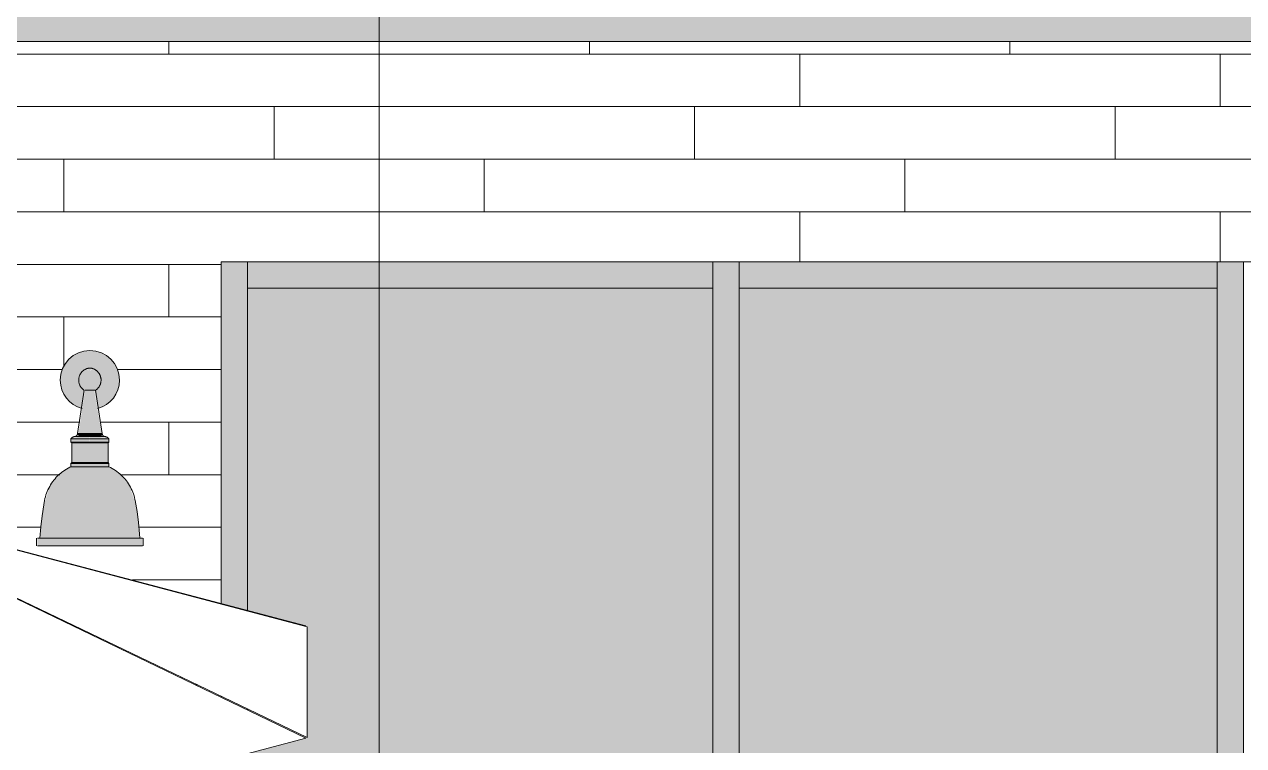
# Model space of a CAD drawing. Header units: inches. Extents: x 9594 to 15314, y -314 to 660.
# Drawn here: x 11149.6 to 11242.4, y 56.2 to 111.1 of the extents above; entities that cross this region are included whole.
import ezdxf

# ---------------------------------------------------------------- set-up
doc = ezdxf.new("R2010")
doc.units = ezdxf.units.IN
doc.header["$MEASUREMENT"] = 0
for name, color, linetype, lineweight in [('A-GLAZ-CURT', 52, 'Continuous', 9), ('A-GLAZ-CWMG', 51, 'Continuous', 9), ('A-WALL-9', 113, 'Continuous', 9), ('A-WALL-PATT-4', 111, 'Continuous', 9), ('E-LITE-EQPM', 33, 'Continuous', 9), ('G-ANNO-SYMB-2', 111, 'Continuous', 9), ('G-IMPT', 8, 'Continuous', 9), ('I-FURN', 30, 'Continuous', 9)]:
    doc.layers.add(name, color=color, linetype=linetype, lineweight=lineweight)

# ---------------------------------------------------------------- blocks, each defined once
blk = doc.blocks.new('Outdoor Table01 - 02ZUTB01_dwg-V106-BUILDING SECTION - EAST_WEST - LOOKING SOUTH2')
at = {"layer": 'G-IMPT'}
for p, q in [((11132.136, 75.5), (11171.136, 56.819)), ((11132.136, 75.5), (11171.136, 65.238)), ((11132.136, 75.5), (11171.027, 65.308)), ((11132.136, 75.5), (11171.027, 56.749)), ((11171.027, 65.308), (11148.399, 71.261)), ((11171.136, 56.819), (11171.136, 65.238)), ((11148.399, 50.796), (11171.027, 56.749))]:
    blk.add_line(p, q, dxfattribs=at)
blk = doc.blocks.new('Outdoor Table01 - Outdoor Table01-2525492-BUILDING SECTION - EAST_WEST - LOOKING SOUTH2')
blk.add_blockref('Outdoor Table01 - 02ZUTB01_dwg-V106-BUILDING SECTION - EAST_WEST - LOOKING SOUTH2', (0, 0))
blk = doc.blocks.new('Outdoor Table01 - 02ZUTB01_dwg-V107-BUILDING SECTION - EAST_WEST - LOOKING SOUTH2')
at = {"layer": 'G-IMPT'}
blk.add_line((11161.536, 61.325), (11161.536, 61.417), dxfattribs=at)
blk = doc.blocks.new('Outdoor Table01 - Outdoor Table01-V108-BUILDING SECTION - EAST_WEST - LOOKING SOUTH2')
blk.add_blockref('Outdoor Table01 - 02ZUTB01_dwg-V107-BUILDING SECTION - EAST_WEST - LOOKING SOUTH2', (0, 0))
blk = doc.blocks.new('Rectangular Mullion - 2_ x 4_ rectangular-1900516-BUILDING SECTION - EAST_WEST - LOOKING SOUTH2')
at = {"layer": 'A-GLAZ-CWMG'}
blk.add_hatch(color=256, dxfattribs=at).paths.add_polyline_path([(11201.989, 91), (11201.989, 93), (11166.589, 93), (11166.589, 91), (11197.964, 91)], flags=0)
for p, q in [((11166.589, 91), (11166.589, 93)), ((11201.989, 93), (11201.989, 91)), ((11201.989, 91), (11166.589, 91))]:
    blk.add_line(p, q, dxfattribs=at)
blk = doc.blocks.new('Rectangular Mullion - 2_ x 4_ rectangular-V111-BUILDING SECTION - EAST_WEST - LOOKING SOUTH2')
at = {"layer": 'A-GLAZ-CWMG'}
h = blk.add_hatch(color=256, dxfattribs=at)
h.paths.add_polyline_path([(11164.589, 1), (11166.589, 1), (11166.589, 18.502), (11164.589, 18.582), (11164.589, 5.546)], flags=0)
h.paths.add_polyline_path([(11166.589, 19.502), (11166.589, 55.582), (11164.589, 55.056), (11164.589, 19.582), (11165.672, 19.538)], flags=0)
h.paths.add_polyline_path([(11166.589, 58.889), (11166.589, 58.996), (11164.589, 59.954), (11164.589, 59.853)], flags=0)
h.paths.add_polyline_path([(11166.589, 66.435), (11166.589, 66.471), (11164.589, 66.961)], flags=0)
h.paths.add_polyline_path([(11166.589, 66.475), (11166.589, 93), (11164.589, 93), (11164.589, 67.001)], flags=0)
for p, q in [((11166.589, 93), (11166.589, 66.435)), ((11166.589, 58.996), (11166.589, 58.889))]:
    blk.add_line(p, q, dxfattribs=at)
blk = doc.blocks.new('System Panel - Glazed-2441822-BUILDING SECTION - EAST_WEST - LOOKING SOUTH2')
at = {"layer": 'A-GLAZ-CURT'}
blk.add_hatch(color=256, dxfattribs=at).paths.add_polyline_path([(11240.389, 2), (11240.389, 91), (11203.989, 91), (11203.989, 2)], flags=0)
blk = doc.blocks.new('Rectangular Mullion - 2_ x 4_ rectangular-V112-BUILDING SECTION - EAST_WEST - LOOKING SOUTH2')
at = {"layer": 'A-GLAZ-CWMG'}
blk.add_hatch(color=256, dxfattribs=at).paths.add_polyline_path([(11201.989, 0), (11203.989, 0), (11203.989, 93), (11201.989, 93), (11201.989, 0.356)], flags=0)
for p, q in [((11201.989, 93), (11201.989, 0)), ((11203.989, 93), (11203.989, 0))]:
    blk.add_line(p, q, dxfattribs=at)
blk = doc.blocks.new('System Panel - Glazed-2441823-BUILDING SECTION - EAST_WEST - LOOKING SOUTH2')
at = {"layer": 'A-GLAZ-CURT'}
h = blk.add_hatch(color=256, dxfattribs=at)
h.paths.add_polyline_path([(11166.589, 2), (11169.108, 2), (11168.636, 17.992), (11167.136, 18.48), (11166.589, 18.48), (11166.589, 3.546)], flags=0)
h.paths.add_polyline_path([(11197.964, 2), (11201.989, 2), (11201.989, 91), (11166.589, 91), (11166.589, 66.475), (11171.136, 65.238), (11171.136, 56.819), (11166.589, 58.996), (11166.589, 58.889), (11171.027, 56.749), (11166.589, 55.582), (11166.589, 19.502), (11167.136, 19.48), (11168.636, 18.83), (11171.358, 27.151), (11171.506, 28), (11173.121, 30.5), (11174.121, 31), (11172.506, 28), (11171.636, 23), (11170.773, 23), (11169.636, 18.83), (11170.083, 2), (11170.136, 2)], flags=0)
blk = doc.blocks.new('Rectangular Mullion - 2_ x 4_ rectangular-V113-BUILDING SECTION - EAST_WEST - LOOKING SOUTH2')
at = {"layer": 'A-GLAZ-CWMG'}
blk.add_hatch(color=256, dxfattribs=at).paths.add_polyline_path([(11203.989, 91), (11240.389, 91), (11240.389, 93), (11203.989, 93), (11203.989, 92)], flags=0)
for p, q in [((11203.989, 91), (11203.989, 93)), ((11240.389, 93), (11240.389, 91)), ((11240.389, 91), (11203.989, 91))]:
    blk.add_line(p, q, dxfattribs=at)
blk = doc.blocks.new('VISA-OW2400-02-SASS - OW2400-L30K-MVOLT-V119-BUILDING SECTION - EAST_WEST - LOOKING SOUTH2')
at = {"layer": 'E-LITE-EQPM'}
h = blk.add_hatch(color=256, dxfattribs=at)
h.paths.add_polyline_path([(11155.181, 81.83), (11155.714, 82.051), (11156.18, 82.409), (11156.538, 82.875), (11156.763, 83.418), (11156.839, 84), (11156.763, 84.582), (11156.538, 85.125), (11156.18, 85.591), (11155.714, 85.949), (11155.172, 86.173), (11154.589, 86.25), (11154.007, 86.173), (11153.464, 85.949), (11152.998, 85.591), (11152.641, 85.125), (11152.416, 84.582), (11152.339, 84), (11152.416, 83.418), (11152.641, 82.875), (11152.998, 82.409), (11153.464, 82.051), (11153.998, 81.83), (11154.205, 83.237), (11153.864, 83.552), (11153.821, 83.676), (11153.801, 83.689), (11153.754, 84.052), (11153.851, 84.318), (11153.86, 84.383), (11153.871, 84.436), (11154.156, 84.713), (11154.272, 84.752), (11154.435, 84.847), (11154.446, 84.786), (11154.506, 84.772), (11154.589, 84.706), (11154.654, 84.773), (11154.598, 84.786), (11154.682, 84.851), (11154.907, 84.734), (11154.826, 84.836), (11155, 84.749), (11155.144, 84.652), (11155.298, 84.461), (11155.409, 84.187), (11155.423, 84.02), (11155.355, 83.661), (11155.298, 83.635), (11155.206, 83.412), (11155.129, 83.353), (11154.956, 83.223), (11155.172, 81.887)], flags=0)
h.paths.add_polyline_path([(11154.589, 84.772), (11154.488, 84.786), (11154.525, 84.871), (11154.589, 84.773)], flags=0)
h = blk.add_hatch(color=256, dxfattribs=at)
h.paths.add_polyline_path([(11154.589, 83.223), (11154.589, 84.706), (11154.435, 84.786), (11154.405, 84.786), (11154.405, 84.842), (11154.278, 84.786), (11154.246, 84.786), (11153.851, 84.412), (11153.851, 84.318), (11153.783, 84.199), (11153.763, 83.974), (11153.821, 83.676), (11153.86, 83.651), (11153.864, 83.538), (11154.223, 83.223), (11154.507, 83.223)], flags=0)
h.paths.add_polyline_path([(11154.589, 84.772), (11154.525, 84.871), (11154.488, 84.786), (11154.586, 84.773)], flags=0)
for points in [[(11154.773, 83.223), (11154.956, 83.223), (11155.275, 83.528), (11155.317, 83.667), (11155.358, 83.669), (11155.423, 83.821), (11155.423, 84.02), (11155.409, 84.187), (11155.298, 84.461), (11155.144, 84.652), (11154.907, 84.807), (11154.866, 84.786), (11154.844, 84.752), (11154.631, 84.836), (11154.589, 84.772), (11154.682, 84.773), (11154.589, 84.666), (11154.589, 83.223), (11154.755, 83.223)], [(11154.484, 79.927), (11154.589, 79.927), (11154.589, 83.223), (11154.223, 83.223), (11153.72, 79.927), (11154.406, 79.927)], [(11154.956, 79.927), (11155.488, 79.927), (11154.923, 83.223), (11154.589, 83.223), (11154.589, 79.927), (11154.907, 79.927)], [(11153.699, 79.744), (11153.814, 79.732), (11153.838, 79.71), (11154.034, 79.718), (11154.245, 79.719), (11154.426, 79.702), (11154.589, 79.734), (11154.589, 79.927), (11153.69, 79.927), (11153.646, 79.815), (11153.72, 79.814)], [(11155.49, 79.702), (11155.49, 79.741), (11155.478, 79.768), (11155.488, 79.805), (11155.579, 79.778), (11155.579, 79.799), (11155.488, 79.927), (11154.589, 79.927), (11154.589, 79.702), (11154.972, 79.712), (11155.169, 79.723), (11155.343, 79.718), (11155.488, 79.702)], [(11153.14, 79.291), (11154.589, 79.291), (11154.579, 79.541), (11153.14, 79.541)], [(11154.223, 77.724), (11154.589, 77.724), (11154.589, 79.224), (11153.208, 79.224), (11153.208, 77.724), (11154.034, 77.724)], [(11153.237, 79.541), (11154.589, 79.541), (11154.582, 79.647), (11154.589, 79.675), (11154.583, 79.702), (11153.59, 79.672), (11153.588, 79.646), (11153.3, 79.619)], [(11153.393, 79.224), (11154.589, 79.224), (11154.574, 79.291), (11153.334, 79.291)], [(11155.28, 79.541), (11155.941, 79.541), (11155.844, 79.638), (11154.589, 79.702), (11154.589, 79.675), (11154.589, 79.647), (11154.589, 79.541), (11155.189, 79.541)], [(11154.603, 79.291), (11156.039, 79.291), (11156.039, 79.541), (11154.589, 79.541), (11154.589, 79.291)], [(11155.225, 79.224), (11155.786, 79.224), (11155.844, 79.291), (11154.589, 79.291), (11154.589, 79.224), (11155.205, 79.224)], [(11155.844, 77.724), (11155.971, 77.724), (11155.971, 79.224), (11154.589, 79.224), (11154.589, 77.724), (11155.786, 77.724)], [(11153.409, 74.845), (11154.589, 74.845), (11154.589, 77.406), (11153.14, 77.406), (11152.256, 76.796), (11151.545, 75.926), (11151.192, 74.845), (11152.954, 74.845)], [(11154.286, 77.406), (11154.589, 77.406), (11154.589, 77.656), (11153.14, 77.616), (11153.14, 77.406), (11154.233, 77.406)], [(11154.092, 77.656), (11154.589, 77.656), (11154.589, 77.724), (11153.393, 77.724), (11153.334, 77.656), (11154.034, 77.656)], [(11155.087, 77.656), (11155.844, 77.656), (11155.786, 77.724), (11154.589, 77.724), (11154.589, 77.656), (11154.956, 77.656)], [(11155.769, 77.406), (11156.039, 77.406), (11156.039, 77.656), (11154.589, 77.616), (11154.589, 77.406), (11155.579, 77.406)], [(11155.769, 74.845), (11157.987, 74.845), (11157.577, 76.012), (11156.786, 76.908), (11155.982, 77.406), (11154.589, 77.406), (11154.589, 74.845), (11155.331, 74.845)], [(11150.841, 71.978), (11154.589, 71.978), (11154.589, 74.845), (11151.191, 74.842), (11150.897, 73.238), (11150.848, 72.557), (11150.842, 72.068)], [(11154.907, 71.978), (11158.338, 71.978), (11158.314, 72.789), (11158.231, 73.597), (11157.987, 74.845), (11154.589, 74.842), (11154.589, 71.978)], [(11154.589, 71.384), (11154.589, 71.978), (11150.594, 71.978), (11150.594, 71.384), (11153.818, 71.384)], [(11157.036, 71.384), (11158.584, 71.384), (11158.584, 71.978), (11154.589, 71.978), (11154.589, 71.384), (11156.731, 71.384)]]:
    blk.add_hatch(color=256, dxfattribs=at).paths.add_polyline_path(points, flags=0)
for p, q in [((11154.166, 83.223), (11153.644, 79.927)), ((11154.589, 83.223), (11154.223, 83.223)), ((11154.956, 83.223), (11154.589, 83.223)), ((11155.535, 79.927), (11155.013, 83.223)), ((11154.589, 79.927), (11153.69, 79.927)), ((11155.488, 79.927), (11154.589, 79.927)), ((11153.14, 79.541), (11153.14, 79.291)), ((11154.589, 79.541), (11153.14, 79.541)), ((11153.14, 79.291), (11153.208, 79.224)), ((11154.589, 79.291), (11153.14, 79.291)), ((11153.208, 79.224), (11153.208, 77.724)), ((11154.589, 79.224), (11153.208, 79.224)), ((11154.589, 79.702), (11153.476, 79.702)), ((11153.642, 79.702), (11153.901, 79.702)), ((11155.703, 79.702), (11154.589, 79.702)), ((11156.039, 79.541), (11154.589, 79.541)), ((11156.039, 79.291), (11154.589, 79.291)), ((11155.971, 79.224), (11154.589, 79.224)), ((11155.277, 79.702), (11155.703, 79.702)), ((11155.971, 79.224), (11156.039, 79.291)), ((11155.971, 77.724), (11155.971, 79.224)), ((11156.039, 79.291), (11156.039, 79.541)), ((11153.208, 77.724), (11153.14, 77.656)), ((11153.14, 77.656), (11153.14, 77.406)), ((11154.589, 77.656), (11153.14, 77.656)), ((11154.589, 77.406), (11153.14, 77.406)), ((11154.589, 77.724), (11153.208, 77.724)), ((11155.971, 77.724), (11154.589, 77.724)), ((11156.039, 77.656), (11154.589, 77.656)), ((11156.039, 77.406), (11154.589, 77.406)), ((11156.039, 77.656), (11155.971, 77.724)), ((11156.039, 77.406), (11156.039, 77.656)), ((11150.533, 71.978), (11150.533, 71.384)), ((11150.594, 71.978), (11154.589, 71.978)), ((11154.589, 71.978), (11158.584, 71.978)), ((11158.646, 71.384), (11158.646, 71.978)), ((11154.589, 71.384), (11150.594, 71.384)), ((11158.584, 71.384), (11154.589, 71.384))]:
    blk.add_line(p, q, dxfattribs=at)
at = {"layer": 'E-LITE-EQPM', "flags": 128}
for points in [[(11154.166, 83.223), (11154.135, 83.243), (11154.105, 83.265), (11154.076, 83.287), (11154.048, 83.311), (11154.021, 83.336), (11153.995, 83.362), (11153.97, 83.389), (11153.946, 83.418), (11153.923, 83.447), (11153.902, 83.476), (11153.881, 83.507), (11153.862, 83.539), (11153.844, 83.571), (11153.828, 83.604), (11153.813, 83.638), (11153.799, 83.672), (11153.786, 83.706), (11153.775, 83.742), (11153.766, 83.777), (11153.757, 83.813), (11153.751, 83.849), (11153.745, 83.886), (11153.741, 83.923), (11153.739, 83.959), (11153.738, 83.996), (11153.739, 84.033), (11153.741, 84.07), (11153.744, 84.107), (11153.749, 84.143), (11153.755, 84.18), (11153.763, 84.216), (11153.773, 84.251), (11153.783, 84.287), (11153.795, 84.321), (11153.809, 84.356), (11153.824, 84.39), (11153.84, 84.423), (11153.857, 84.455), (11153.876, 84.487), (11153.896, 84.518), (11153.917, 84.548), (11153.94, 84.577), (11153.964, 84.606), (11153.988, 84.633), (11154.014, 84.659), (11154.041, 84.685), (11154.069, 84.709), (11154.097, 84.732), (11154.127, 84.754), (11154.158, 84.774), (11154.189, 84.794), (11154.221, 84.812), (11154.254, 84.829), (11154.287, 84.845), (11154.321, 84.859), (11154.356, 84.872), (11154.391, 84.883), (11154.426, 84.893), (11154.462, 84.902), (11154.498, 84.909), (11154.535, 84.915), (11154.572, 84.919), (11154.589, 84.921)], [(11154.589, 84.921), (11154.626, 84.917), (11154.663, 84.912), (11154.699, 84.906), (11154.735, 84.898), (11154.771, 84.888), (11154.806, 84.877), (11154.841, 84.865), (11154.875, 84.852), (11154.909, 84.837), (11154.942, 84.821), (11154.974, 84.803), (11155.006, 84.784), (11155.037, 84.764), (11155.067, 84.743), (11155.096, 84.72), (11155.124, 84.696), (11155.152, 84.672), (11155.178, 84.646), (11155.203, 84.619), (11155.228, 84.591), (11155.251, 84.562), (11155.272, 84.533), (11155.293, 84.502), (11155.312, 84.471), (11155.331, 84.439), (11155.347, 84.406), (11155.363, 84.372), (11155.377, 84.338), (11155.39, 84.304), (11155.401, 84.269), (11155.411, 84.233), (11155.42, 84.197), (11155.427, 84.161), (11155.433, 84.124), (11155.437, 84.088), (11155.439, 84.051), (11155.441, 84.014), (11155.441, 83.977), (11155.439, 83.94), (11155.436, 83.904), (11155.431, 83.867), (11155.425, 83.831), (11155.417, 83.795), (11155.408, 83.759), (11155.398, 83.724), (11155.386, 83.689), (11155.373, 83.654), (11155.358, 83.62), (11155.343, 83.587), (11155.325, 83.554), (11155.307, 83.522), (11155.287, 83.491), (11155.266, 83.461), (11155.244, 83.432), (11155.22, 83.403), (11155.196, 83.375), (11155.17, 83.349), (11155.144, 83.323), (11155.116, 83.299), (11155.088, 83.276), (11155.058, 83.253), (11155.028, 83.232), (11155.013, 83.223)], [(11153.419, 79.702), (11153.428, 79.702), (11153.437, 79.703), (11153.446, 79.704), (11153.455, 79.705), (11153.464, 79.707), (11153.472, 79.709), (11153.481, 79.711), (11153.49, 79.714), (11153.498, 79.717), (11153.507, 79.72), (11153.515, 79.724), (11153.523, 79.728), (11153.531, 79.732), (11153.539, 79.737), (11153.546, 79.742), (11153.553, 79.747), (11153.56, 79.752), (11153.567, 79.758), (11153.574, 79.764), (11153.58, 79.77), (11153.587, 79.777), (11153.592, 79.784), (11153.598, 79.791), (11153.603, 79.798), (11153.608, 79.806), (11153.613, 79.813), (11153.618, 79.821), (11153.622, 79.829), (11153.625, 79.837), (11153.629, 79.846), (11153.632, 79.854), (11153.635, 79.863), (11153.637, 79.872), (11153.639, 79.88), (11153.641, 79.889), (11153.642, 79.898), (11153.643, 79.907), (11153.644, 79.916), (11153.644, 79.925), (11153.644, 79.927)], [(11155.535, 79.927), (11155.535, 79.918), (11155.535, 79.909), (11155.536, 79.9), (11155.538, 79.892), (11155.539, 79.883), (11155.541, 79.874), (11155.543, 79.865), (11155.546, 79.857), (11155.549, 79.848), (11155.552, 79.84), (11155.556, 79.831), (11155.56, 79.823), (11155.564, 79.816), (11155.569, 79.808), (11155.574, 79.8), (11155.579, 79.793), (11155.585, 79.786), (11155.591, 79.779), (11155.597, 79.772), (11155.603, 79.766), (11155.61, 79.76), (11155.616, 79.754), (11155.623, 79.748), (11155.631, 79.743), (11155.638, 79.738), (11155.646, 79.733), (11155.654, 79.729), (11155.662, 79.725), (11155.67, 79.721), (11155.678, 79.717), (11155.687, 79.714), (11155.695, 79.712), (11155.704, 79.709), (11155.713, 79.707), (11155.722, 79.705), (11155.731, 79.704), (11155.74, 79.703), (11155.749, 79.702), (11155.758, 79.702), (11155.76, 79.702)], [(11153.14, 79.541), (11153.152, 79.555), (11153.164, 79.569), (11153.177, 79.581), (11153.191, 79.594), (11153.204, 79.605), (11153.219, 79.617), (11153.233, 79.627), (11153.248, 79.637), (11153.264, 79.647), (11153.28, 79.656), (11153.296, 79.664), (11153.313, 79.671), (11153.329, 79.678), (11153.347, 79.684), (11153.364, 79.69), (11153.381, 79.694), (11153.399, 79.698), (11153.417, 79.702), (11153.419, 79.702)], [(11155.76, 79.702), (11155.778, 79.699), (11155.796, 79.695), (11155.813, 79.69), (11155.83, 79.685), (11155.848, 79.679), (11155.864, 79.672), (11155.881, 79.665), (11155.897, 79.656), (11155.913, 79.648), (11155.929, 79.638), (11155.944, 79.628), (11155.959, 79.618), (11155.973, 79.607), (11155.987, 79.595), (11156, 79.583), (11156.013, 79.57), (11156.025, 79.557), (11156.037, 79.543), (11156.039, 79.541)], [(11151.139, 74.845), (11151.169, 74.985), (11151.205, 75.124), (11151.246, 75.261), (11151.293, 75.396), (11151.345, 75.529), (11151.402, 75.66), (11151.464, 75.789), (11151.532, 75.915), (11151.604, 76.038), (11151.681, 76.158), (11151.763, 76.276), (11151.85, 76.389), (11151.941, 76.499), (11152.037, 76.606), (11152.137, 76.708), (11152.24, 76.807), (11152.348, 76.901), (11152.459, 76.991), (11152.574, 77.076), (11152.692, 77.157), (11152.813, 77.233), (11152.937, 77.304), (11153.064, 77.37), (11153.14, 77.406)], [(11156.039, 77.406), (11156.167, 77.343), (11156.293, 77.275), (11156.416, 77.202), (11156.536, 77.124), (11156.652, 77.042), (11156.766, 76.955), (11156.875, 76.863), (11156.981, 76.767), (11157.084, 76.667), (11157.182, 76.563), (11157.275, 76.455), (11157.365, 76.343), (11157.45, 76.228), (11157.53, 76.109), (11157.605, 75.988), (11157.676, 75.863), (11157.741, 75.736), (11157.801, 75.607), (11157.856, 75.475), (11157.906, 75.34), (11157.95, 75.205), (11157.989, 75.067), (11158.022, 74.928), (11158.039, 74.845)], [(11150.783, 71.978), (11150.848, 72.83), (11150.947, 73.679), (11151.08, 74.523), (11151.139, 74.845)], [(11158.039, 74.845), (11158.185, 74.003), (11158.297, 73.156), (11158.375, 72.305), (11158.396, 71.978)]]:
    blk.add_lwpolyline(points, dxfattribs=at)
at = {"layer": 'E-LITE-EQPM'}
for start, end in [(360, 180), (180, 254.74539), (285.25461, 360)]:
    blk.add_arc((11154.589, 84), 2.25, start, end, dxfattribs=at)
blk = doc.blocks.new('Rectangular Mullion - Profile_Polycarbonate_Lower-2195227-BUILDING SECTION - EAST_WEST - LOOKING SOUTH2')
at = {"layer": 'A-GLAZ-CWMG'}
blk.add_hatch(color=256, dxfattribs=at).paths.add_polyline_path([(11197.964, 109.75), (11244.439, 109.75), (11244.439, 112.5), (11109.927, 112.5), (11109.927, 109.75), (11154.907, 109.75)], flags=0)
blk.add_line((11109.927, 109.75), (11244.439, 109.75), dxfattribs=at)

msp = doc.modelspace()

# ---------------------------------------------------------------- hatches: boundary and pattern name
at = {"layer": 'A-WALL-PATT-4'}
h = msp.add_hatch(dxfattribs=at)
h.set_pattern_fill('FP_24', color=256, style=0, pattern_type=2)
h.set_pattern_definition([(0, (11280.602, 0.8), (0, 4), []), (90, (11280.602, 0.8), (-8, 8), [4, -28]), (90, (11296.602, 4.8), (-8, 8), [4, -28])])
h.paths.add_polyline_path([(11276.289, -3.271), (11278.789, -3.25), (11278.789, -2.567), (11276.289, -2.567), (11276.289, -3.25)], flags=0)
h.paths.add_polyline_path([(11049.289, -3.271), (11049.289, -3), (11047.041, -3), (11047.041, -3.271), (11047.265, -3.271)], flags=0)
h.paths.add_polyline_path([(11039.041, -3.271), (11039.041, -3), (10944.439, -3), (10944.439, -3.271), (11025.737, -3.271)], flags=0)
h.paths.add_polyline_path([(11047.265, -1), (11049.289, -1), (11049.289, -0.75), (11276.289, -0.75), (11276.289, 0), (11142.536, 0), (11142.264, 0.363), (11141.636, 0.838), (11141.613, 0.856), (11135.483, 5.5), (11132.909, 5.499), (11133.036, 1.081), (11133.142, 1), (11133.142, 0), (11133.036, 0.081), (11133.033, 0.082), (11132.036, 0.838), (11132.013, 0.856), (11127.336, 4.399), (11122.658, 0.856), (11122.615, 0.823), (11121.638, 0.082), (11121.636, 0.081), (11121.529, 0), (11121.529, 1), (11121.638, 1.083), (11121.762, 5.5), (11119.188, 5.499), (11113.058, 0.856), (11113.036, 0.838), (11112.408, 0.363), (11112.136, 0), (11084.536, 0), (11085.036, 18.83), (11083.899, 23), (11083.036, 23), (11082.166, 28), (11080.55, 31), (11081.55, 30.5), (11083.166, 28), (11083.313, 27.151), (11086.036, 18.83), (11087.536, 19.48), (11094.384, 19.754), (11093.499, 23), (11092.636, 23), (11091.766, 28), (11090.15, 31), (11091.15, 30.5), (11092.766, 28), (11092.913, 27.151), (11095.321, 19.791), (11100.536, 20), (11102.172, 19.681), (11110.136, 20), (11112.036, 19.63), (11112.036, 20), (11113.036, 19.778), (11113.036, 20), (11117.536, 19), (11121.121, 19), (11121.121, 23), (11112.036, 23), (11112.036, 24), (11098.536, 24), (11098.536, 26), (11112.036, 26), (11112.036, 28), (11112.536, 30.5), (11116.536, 31), (11138.136, 31), (11142.136, 30.5), (11142.636, 28), (11142.636, 26), (11156.136, 26), (11156.136, 24), (11142.636, 24), (11142.636, 23), (11133.55, 23), (11133.55, 19), (11137.136, 19), (11141.636, 20), (11141.636, 19.778), (11142.636, 20), (11142.636, 19.63), (11144.536, 20), (11145.536, 19.96), (11152.499, 19.681), (11154.136, 20), (11155.136, 19.96), (11159.35, 19.791), (11161.758, 27.151), (11161.906, 28), (11163.521, 30.5), (11164.521, 31), (11162.906, 28), (11162.036, 23), (11161.173, 23), (11160.288, 19.754), (11164.589, 19.582), (11164.589, 55.056), (11148.399, 50.796), (11146.982, 52.949), (11146.762, 52.891), (11148.136, 50.767), (11106.554, 50.796), (11107.91, 52.891), (11107.69, 52.949), (11106.272, 50.796), (11083.645, 56.749), (11093.136, 61.325), (11093.136, 61.417), (11083.536, 56.819), (11083.536, 65.238), (11122.536, 75.5), (11127.336, 74.249), (11132.136, 75.5), (11164.589, 67.042), (11164.589, 93), (11276.289, 93), (11276.289, 108.375), (11247.639, 108.375), (11247.639, 109.75), (10851.139, 109.75), (10851.139, 108.375), (10822.489, 108.375), (10822.489, 92.25), (10823.356, 92.25), (10823.356, 90.5), (10828.409, 90.524), (10828.676, 90.786), (10828.683, 90.734), (10828.847, 90.817), (10828.876, 90.786), (10829.049, 90.793), (10829.062, 90.805), (10829.12, 90.839), (10829.206, 90.769), (10829.273, 90.801), (10829.14, 90.9), (10829.364, 90.811), (10829.599, 90.657), (10829.87, 90.212), (10829.838, 89.823), (10829.7, 89.476), (10829.563, 89.387), (10829.359, 89.249), (10829.364, 89.223), (10829.469, 89.223), (10829.964, 85.927), (10829.916, 85.888), (10829.991, 85.804), (10829.991, 85.75), (10829.964, 85.72), (10829.831, 85.702), (10829.599, 85.675), (10829.849, 85.646), (10829.867, 85.687), (10830.077, 85.68), (10830.335, 85.589), (10830.344, 85.541), (10830.379, 85.541), (10830.398, 85.624), (10830.495, 85.541), (10830.495, 85.291), (10830.301, 85.291), (10830.285, 85.224), (10830.428, 85.224), (10830.398, 83.724), (10830.243, 83.724), (10830.344, 83.656), (10830.495, 83.656), (10830.495, 83.406), (10831.424, 82.78), (10832.161, 81.766), (10832.511, 80.75), (10832.775, 78.836), (10832.858, 77.978), (10833.103, 77.978), (10833.103, 77.384), (10824.989, 77.384), (10824.989, 77.978), (10825.239, 77.978), (10825.461, 79.997), (10825.596, 80.845), (10826.021, 81.951), (10826.668, 82.78), (10827.288, 83.211), (10827.597, 83.406), (10827.597, 83.656), (10827.791, 83.656), (10827.85, 83.724), (10827.665, 83.724), (10827.694, 85.224), (10827.85, 85.224), (10827.748, 85.291), (10827.597, 85.291), (10827.597, 85.541), (10827.722, 85.647), (10827.757, 85.541), (10827.791, 85.541), (10827.762, 85.61), (10827.85, 85.656), (10828.056, 85.72), (10828.101, 85.8), (10828.091, 85.811), (10828.191, 86.497), (10828.623, 89.223), (10828.405, 89.459), (10828.388, 89.5), (10823.356, 89.5), (10823.356, 87.75), (10823.114, 87.75), (10823.114, 53), (10823.489, 53), (10823.489, 8), (10822.489, 8), (10822.489, -0.75), (10857.389, -0.75), (10857.389, 36), (10934.378, 36), (10934.378, 92.25), (10972.401, 92.25), (10972.401, 13.937), (10944.439, 13.937), (10944.439, -1), (11039.041, -1), (11039.041, 29), (11047.041, 29), (11047.041, -1)], flags=0)
h.paths.add_polyline_path([(11095.636, 1), (11102.036, 1), (11103.036, 2.5), (11099.818, 18.587), (11097.136, 18.48), (11095.612, 17.984), (11095.136, 1)], flags=0)
h.paths.add_polyline_path([(11094.162, 1), (11094.634, 18.764), (11087.536, 18.48), (11086.012, 17.984), (11085.536, 1), (11094.136, 1)], flags=0)
h.paths.add_polyline_path([(11104.036, 1), (11111.636, 1), (11112.053, 1.626), (11112.146, 4.947), (11109.342, 18.968), (11103.113, 18.719), (11103.95, 17.065), (11102.666, 18.585), (11102.172, 18.681), (11100.811, 18.585), (11104.036, 2), (11103.286, 1)], flags=0)
h.paths.add_polyline_path([(11143.036, 1), (11151.386, 1), (11150.636, 2), (11153.869, 18.627), (11152.499, 18.681), (11152.006, 18.585), (11150.721, 17.065), (11151.559, 18.719), (11145.329, 18.968), (11142.525, 4.947), (11142.636, 1.6), (11142.742, 1.44)], flags=0)
h.paths.add_polyline_path([(11159.036, 1), (11159.536, 1), (11159.036, 17.992), (11157.536, 18.48), (11154.853, 18.587), (11151.636, 2.5), (11152.636, 1), (11154.907, 1)], flags=0)
h.paths.add_polyline_path([(11160.536, 1), (11164.589, 1), (11164.589, 18.582), (11160.037, 18.764), (11160.509, 1)], flags=0)
h.paths.add_polyline_path([(11121.665, 1.103), (11122.66, 1.861), (11122.762, 5.5), (11121.782, 5.499), (11121.739, 3.883)], flags=0)
h.paths.add_polyline_path([(11133.006, 1.103), (11132.89, 5.5), (11131.909, 5.499), (11132.036, 1.843), (11132.536, 1.462)], flags=0)
h.paths.add_polyline_path([(11112.08, 1.666), (11112.636, 2.5), (11112.162, 4.751), (11112.089, 2)], flags=0)
h.paths.add_polyline_path([(11142.591, 1.666), (11142.507, 4.855), (11142.036, 2.5), (11142.536, 1.75)], flags=0)
h.paths.add_polyline_path([(11122.686, 1.881), (11126.663, 4.909), (11125.883, 5.5), (11122.782, 5.499), (11122.736, 3.793)], flags=0)
h.paths.add_polyline_path([(11131.986, 1.881), (11131.89, 5.5), (11128.788, 5.499), (11128.009, 4.909), (11131.536, 2.223)], flags=0)
h.paths.add_polyline_path([(11113.585, 2.261), (11117.838, 5.5), (11113.182, 5.499), (11113.154, 4.475), (11113.538, 2.5)], flags=0)
h.paths.add_polyline_path([(11141.086, 2.261), (11141.517, 4.475), (11141.49, 5.5), (11136.834, 5.499), (11141.036, 2.3)], flags=0)
h.paths.add_polyline_path([(11141.536, 4.571), (11141.716, 5.5), (11141.509, 5.499)], flags=0)
h.paths.add_polyline_path([(11113.136, 4.571), (11113.162, 5.5), (11112.955, 5.499), (11113.117, 4.665)], flags=0)
h.paths.add_polyline_path([(11127.336, 5.422), (11127.438, 5.5), (11127.234, 5.499)], flags=0)
h.paths.add_polyline_path([(11121.636, 6.5), (11121.79, 6.5), (11121.818, 7.492), (11120.509, 6.5)], flags=0)
h.paths.add_polyline_path([(11132.843, 6.5), (11132.863, 6.5), (11132.583, 17.065), (11131.585, 17.065), (11131.881, 6.5), (11132.8, 6.5)], flags=0)
h.paths.add_polyline_path([(11133.036, 6.5), (11134.163, 6.5), (11132.854, 7.492), (11132.881, 6.5)], flags=0)
h.paths.add_polyline_path([(11141.636, 6.5), (11141.911, 6.5), (11142.397, 9), (11142.136, 18.065), (11141.884, 17.968), (11141.183, 17.138), (11141.481, 6.5)], flags=0)
h.paths.add_polyline_path([(11141.463, 6.5), (11141.181, 17.136), (11141.179, 17.182), (11141.121, 17.811), (11138.136, 17.065), (11133.55, 17.065), (11133.55, 8), (11135.52, 6.5), (11141.136, 6.5)], flags=0)
h.paths.add_polyline_path([(11121.829, 6.5), (11122.79, 6.5), (11123.086, 17.065), (11122.089, 17.065), (11121.808, 6.5)], flags=0)
h.paths.add_polyline_path([(11123.2, 6.5), (11124.563, 6.5), (11123.243, 7.5), (11123.243, 17.065), (11123.089, 17.065), (11122.808, 6.5), (11123.136, 6.5)], flags=0)
h.paths.add_polyline_path([(11131.863, 6.5), (11131.583, 17.065), (11131.429, 17.065), (11131.429, 7.5), (11130.109, 6.5), (11131.536, 6.5)], flags=0)
h.paths.add_polyline_path([(11125.92, 6.5), (11128.752, 6.5), (11130.721, 8), (11130.721, 17.065), (11123.95, 17.065), (11123.95, 8), (11124.606, 7.5)], flags=0)
h.paths.add_polyline_path([(11113.19, 6.5), (11113.488, 17.138), (11112.751, 18.011), (11112.536, 18.065), (11112.515, 18.062), (11112.275, 9), (11112.761, 6.5), (11113.036, 6.5)], flags=0)
h.paths.add_polyline_path([(11113.536, 6.5), (11119.152, 6.5), (11121.121, 8), (11121.121, 17.065), (11116.536, 17.065), (11113.509, 17.822), (11113.492, 17.182), (11113.491, 17.136), (11113.208, 6.5)], flags=0)
h.paths.add_polyline_path([(11132.843, 7.878), (11132.843, 17.065), (11132.585, 17.065), (11132.839, 8)], flags=0)
h.paths.add_polyline_path([(11121.829, 7.878), (11122.086, 17.065), (11121.829, 17.065), (11121.829, 8)], flags=0)
h.paths.add_polyline_path([(11142.409, 9.065), (11144.334, 18.961), (11142.406, 18.585), (11142.244, 18.394), (11142.157, 18.065), (11142.198, 16.594)], flags=0)
h.paths.add_polyline_path([(11112.262, 9.065), (11112.516, 18.125), (11112.355, 18.48), (11112.266, 18.585), (11110.338, 18.961), (11112.036, 10.229)], flags=0)
h.paths.add_polyline_path([(11010.801, 13.937), (10972.778, 13.937), (10972.778, 92.25), (11010.801, 92.25), (11010.801, 14.969)], flags=0)
h.paths.add_polyline_path([(11113.49, 17.186), (11113.478, 17.83), (11113.124, 17.918), (11113.168, 17.83)], flags=0)
h.paths.add_polyline_path([(11141.182, 17.186), (11141.548, 17.918), (11141.164, 17.822), (11141.166, 17.763)], flags=0)
h.paths.add_polyline_path([(11127.136, 19), (11127.536, 19), (11130.721, 19.708), (11130.721, 23), (11123.95, 23), (11123.95, 19.708), (11126.136, 19.222)], flags=0)
h.paths.add_polyline_path([(11122.636, 19.778), (11122.636, 20), (11123.243, 19.865), (11123.243, 23), (11121.829, 23), (11121.829, 19.957), (11122.615, 19.782)], flags=0)
h.paths.add_polyline_path([(11132.036, 19.778), (11132.843, 20), (11132.843, 23), (11131.429, 23), (11131.429, 19.865), (11132.036, 20)], flags=0)
h.paths.add_polyline_path([(11164.589, 59.853), (11164.589, 59.954), (11161.536, 61.417), (11161.536, 61.325), (11162.265, 60.974)], flags=0)
h.paths.add_polyline_path([(11164.589, 66.961), (11164.589, 66.995), (11161.536, 67.764)], flags=0)
h.paths.add_polyline_path([(11127.336, 68.08), (11127.378, 68.145), (11127.336, 68.209), (11127.294, 68.145)], flags=0)
h.paths.add_polyline_path([(11136.6, 68.719), (11136.557, 68.784), (11136.487, 68.774)], flags=0)
h.paths.add_polyline_path([(11111.024, 69.986), (11111.241, 70.054), (11111.079, 70.012)], flags=0)
h.paths.add_polyline_path([(11155.063, 79.702), (11154.681, 79.715), (11154.907, 79.702), (11155.061, 79.702)], flags=0)
h.paths.add_polyline_path([(11158.584, 71.384), (11150.594, 71.384), (11150.594, 71.978), (11150.841, 71.978), (11150.897, 73.238), (11150.913, 73.418), (11151.192, 74.845), (11151.554, 75.954), (11152.373, 76.895), (11153.14, 77.406), (11153.14, 77.656), (11153.334, 77.656), (11153.393, 77.724), (11153.208, 77.724), (11153.237, 79.224), (11153.393, 79.224), (11153.3, 79.291), (11153.14, 79.291), (11153.14, 79.541), (11153.237, 79.541), (11153.334, 79.638), (11153.983, 79.727), (11153.838, 79.71), (11153.821, 79.744), (11153.795, 79.761), (11153.699, 79.744), (11153.69, 79.814), (11153.646, 79.832), (11153.69, 79.927), (11153.998, 81.83), (11153.464, 82.051), (11152.998, 82.409), (11152.641, 82.875), (11152.416, 83.418), (11152.339, 84), (11152.416, 84.582), (11152.641, 85.125), (11152.998, 85.591), (11153.464, 85.949), (11154.007, 86.173), (11154.589, 86.25), (11155.172, 86.173), (11155.714, 85.949), (11156.18, 85.591), (11156.538, 85.125), (11156.763, 84.582), (11156.839, 84), (11156.763, 83.418), (11156.538, 82.875), (11156.18, 82.409), (11155.714, 82.051), (11155.182, 81.827), (11155.533, 79.864), (11155.531, 79.799), (11155.435, 79.797), (11155.435, 79.751), (11155.435, 79.708), (11155.087, 79.707), (11155.28, 79.702), (11155.878, 79.619), (11155.991, 79.541), (11156.039, 79.541), (11156.039, 79.291), (11155.844, 79.291), (11155.786, 79.224), (11155.971, 79.224), (11155.941, 77.724), (11155.786, 77.724), (11155.878, 77.656), (11156.039, 77.616), (11156.039, 77.406), (11156.915, 76.811), (11157.634, 75.926), (11158.023, 74.662), (11158.266, 73.418), (11158.338, 71.978), (11158.584, 71.978)], flags=0)
h.paths.add_polyline_path([(10828.176, 85.646), (10828.587, 85.69), (10828.355, 85.702), (10828.225, 85.661), (10828.177, 85.646)], flags=0)
h.paths.add_polyline_path([(10828.684, 85.702), (10828.625, 85.733), (10828.684, 85.702)], flags=0)
h.paths.add_polyline_path([(10829.831, 85.814), (10829.831, 85.927), (10829.811, 85.927)], flags=0)
h.paths.add_polyline_path([(10828.264, 85.815), (10828.264, 85.927), (10828.225, 85.927)], flags=0)
h.paths.add_polyline_path([(10828.823, 89.223), (10828.785, 89.264), (10828.801, 89.223)], flags=0)
h.paths.add_polyline_path([(10828.848, 90.839), (10828.862, 90.88), (10828.862, 90.845)], flags=0)

# ---------------------------------------------------------------- linework, layer by layer
at = {"layer": 'A-WALL-9'}
for p, q in [((11164.589, 66.961), (11164.589, 93)), ((11164.589, 93), (11276.289, 93)), ((11164.589, 59.853), (11164.589, 59.954))]:
    msp.add_line(p, q, dxfattribs=at)
at = {"layer": 'G-ANNO-SYMB-2'}
msp.add_line((11176.61, 602.066), (11176.61, -179.981), dxfattribs=at)

# ---------------------------------------------------------------- block references
at = {"layer": 'A-GLAZ-CURT'}
for name in ['System Panel - Glazed-2441823-BUILDING SECTION - EAST_WEST - LOOKING SOUTH2', 'System Panel - Glazed-2441822-BUILDING SECTION - EAST_WEST - LOOKING SOUTH2']:
    msp.add_blockref(name, (0, 0), dxfattribs=at)
at = {"layer": 'A-GLAZ-CWMG'}
for name, p in [('Rectangular Mullion - Profile_Polycarbonate_Lower-2195227-BUILDING SECTION - EAST_WEST - LOOKING SOUTH2', (0, 0)), ('Rectangular Mullion - 2_ x 4_ rectangular-V111-BUILDING SECTION - EAST_WEST - LOOKING SOUTH2', (0, 0)), ('Rectangular Mullion - 2_ x 4_ rectangular-1900516-BUILDING SECTION - EAST_WEST - LOOKING SOUTH2', (0, 0)), ('Rectangular Mullion - 2_ x 4_ rectangular-V112-BUILDING SECTION - EAST_WEST - LOOKING SOUTH2', (0, 0)), ('Rectangular Mullion - 2_ x 4_ rectangular-V113-BUILDING SECTION - EAST_WEST - LOOKING SOUTH2', (0, 0)), ('Rectangular Mullion - 2_ x 4_ rectangular-V112-BUILDING SECTION - EAST_WEST - LOOKING SOUTH2', (38.4, 0))]:
    msp.add_blockref(name, p, dxfattribs=at)
at = {"layer": 'E-LITE-EQPM'}
msp.add_blockref('VISA-OW2400-02-SASS - OW2400-L30K-MVOLT-V119-BUILDING SECTION - EAST_WEST - LOOKING SOUTH2', (0, 0), dxfattribs=at)
at = {"layer": 'I-FURN'}
for name in ['Outdoor Table01 - Outdoor Table01-V108-BUILDING SECTION - EAST_WEST - LOOKING SOUTH2', 'Outdoor Table01 - Outdoor Table01-2525492-BUILDING SECTION - EAST_WEST - LOOKING SOUTH2']:
    msp.add_blockref(name, (0, 0), dxfattribs=at)

doc.saveas('drawing.dxf')
